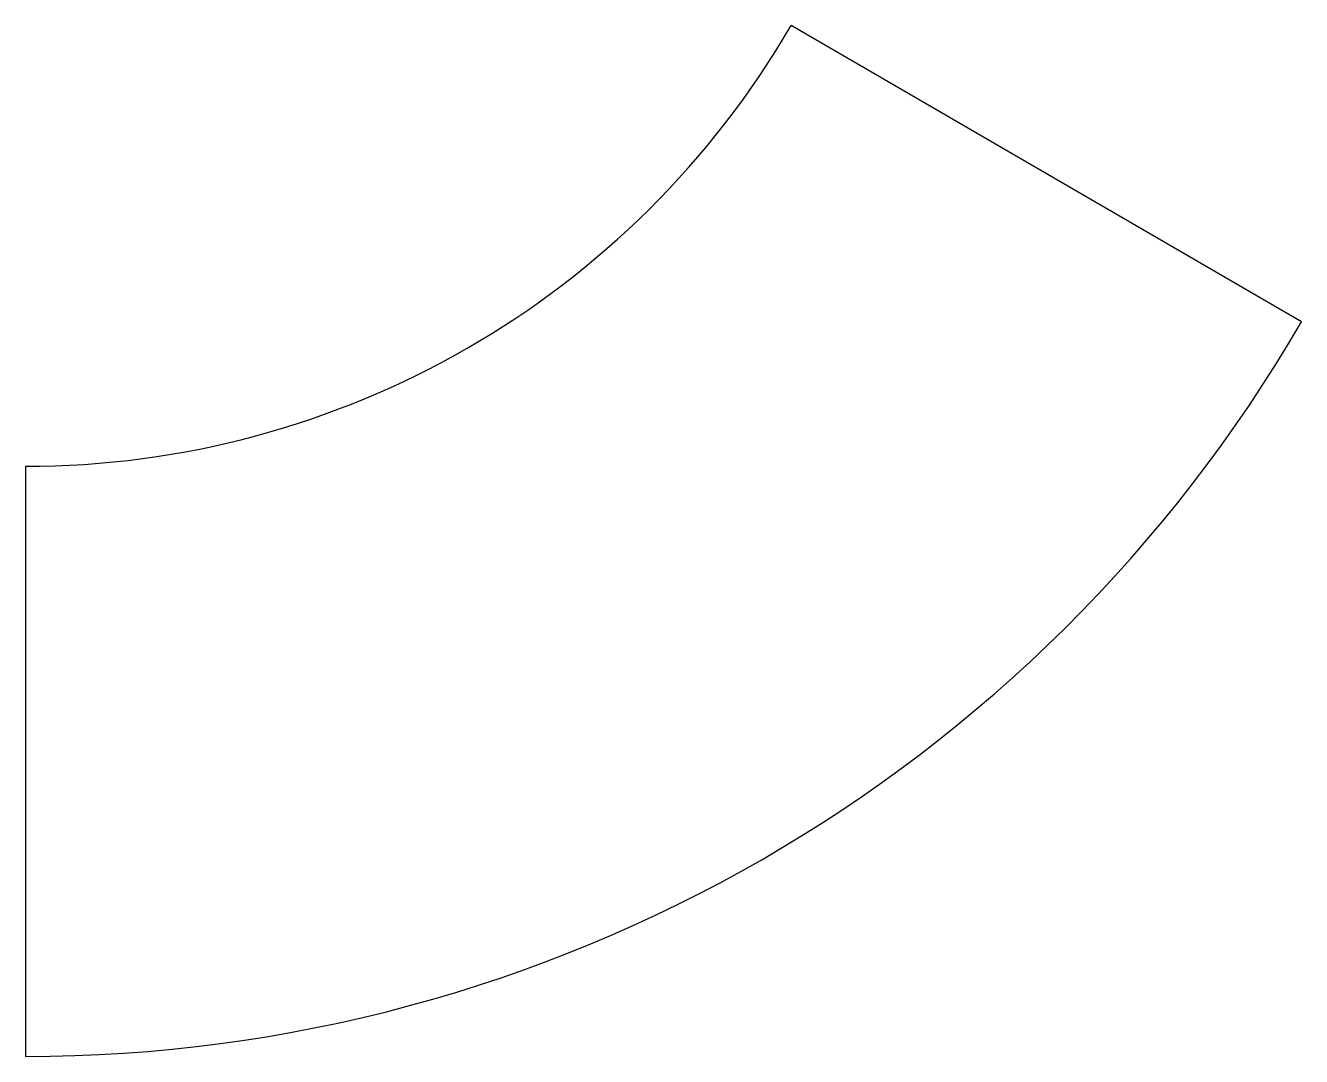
# Model space of a CAD drawing. Header units: metres. Extents: x 0 to 21.6, y 0 to 17.5.
import ezdxf

# ---------------------------------------------------------------- set-up
doc = ezdxf.new("R2010")
doc.units = ezdxf.units.M

msp = doc.modelspace()

# ---------------------------------------------------------------- linework, layer by layer
at = {"layer": 'PARAMETRIX'}
for p, q in [((21.6202, 12.4475), (12.9721, 17.4685)), ((0, 10), (0, 0))]:
    msp.add_line(p, q, dxfattribs=at)
for radius in [15, 25]:
    msp.add_arc((0, 25), radius, 270, 329.8609, dxfattribs=at)

doc.saveas('drawing.dxf')
